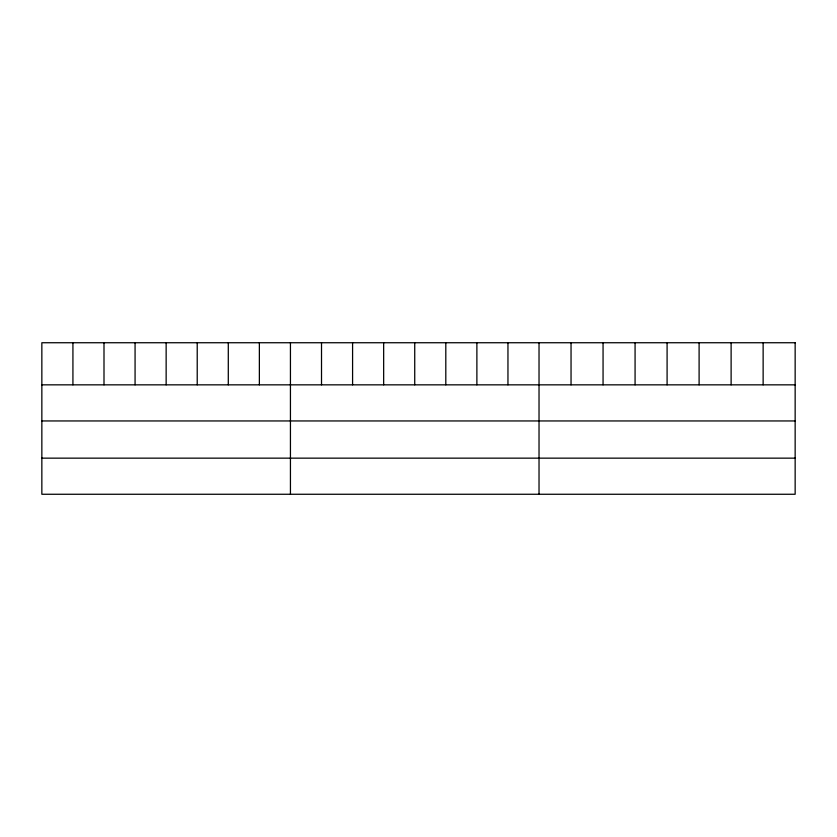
<?xml version="1.0" encoding="UTF-8"?>
<svg xmlns="http://www.w3.org/2000/svg" width="837" height="837" viewBox="0 0 837 837"><rect width="100%" height="100%" fill="white"/><g stroke="black" fill="none" stroke-linecap="round" stroke-linejoin="round"><path stroke-width="1.26" d="M41.85 384.842L795.15 384.842M41.85 420.948L795.15 420.948M41.85 458.153L795.15 458.153M763.135 342.741L763.135 384.842M731.119 342.741L731.119 384.842M699.104 342.741L699.104 384.842M667.089 342.741L667.089 384.842M635.074 342.741L635.074 384.842M603.058 342.741L603.058 384.842M571.043 342.741L571.043 384.842M539.028 342.741L539.028 494.259M507.954 342.741L507.954 384.842M476.881 342.741L476.881 384.842M445.807 342.741L445.807 384.842M414.733 342.741L414.733 384.842M383.66 342.741L383.66 384.842M352.586 342.741L352.586 384.842M321.513 342.741L321.513 384.842M290.439 342.741L290.439 494.259M259.365 342.741L259.365 384.842M228.292 342.741L228.292 384.842M197.218 342.741L197.218 384.842M166.144 342.741L166.144 384.842M135.071 342.741L135.071 384.842M103.997 342.741L103.997 384.842M72.924 342.741L72.924 384.842M795.15 342.741L41.85 342.741L41.85 494.259L795.15 494.259L795.15 342.741"/></g></svg>
